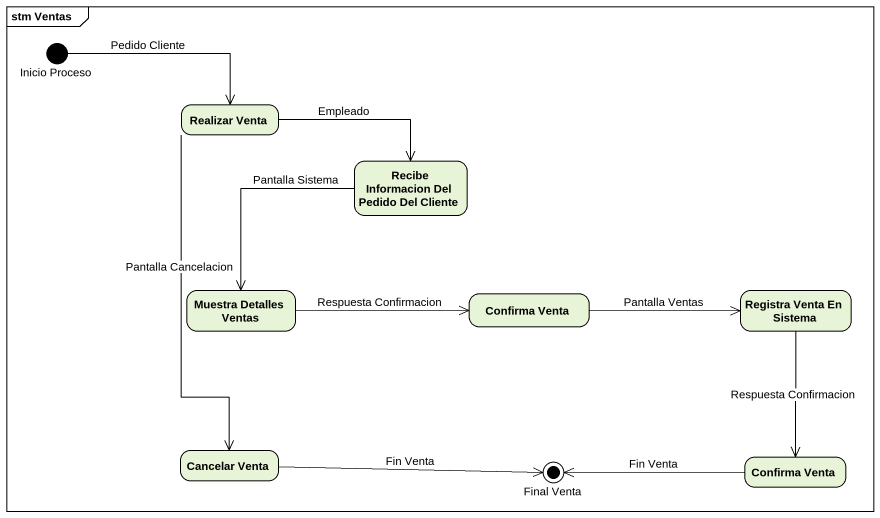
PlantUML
@startuml
mainframe stm Ventas
hide empty description
state "Inicio Proceso" as Inicio_Proceso <<start>>
state "Realizar Venta" as Realizar_Venta
state "Recibe Informacion Del Pedido Del Cliente" as Recibe_Informacion_Del
state "Muestra Detalles Ventas" as Muestra_Detalles_Ventas
state "Confirma Venta" as Confirma_Venta
state "Registra Venta En Sistema" as Registra_Venta_En_Sistema
state "Cancelar Venta" as Cancelar_Venta
state "Final Venta" as Final_Venta <<end>>
state "Confirma Venta" as Confirma_Venta_2
Inicio_Proceso -right-> Realizar_Venta : Pedido Cliente
Realizar_Venta -right-> Recibe_Informacion_Del : Empleado
Realizar_Venta --> Cancelar_Venta : Pantalla Cancelacion
Recibe_Informacion_Del --> Muestra_Detalles_Ventas : Pantalla Sistema
Muestra_Detalles_Ventas -right-> Confirma_Venta : Respuesta Confirmacion
Confirma_Venta -right-> Registra_Venta_En_Sistema : Pantalla Ventas
Registra_Venta_En_Sistema --> Confirma_Venta_2 : Respuesta Confirmacion
Cancelar_Venta -right-> Final_Venta : Fin Venta
Confirma_Venta_2 -left-> Final_Venta : Fin Venta
@enduml
